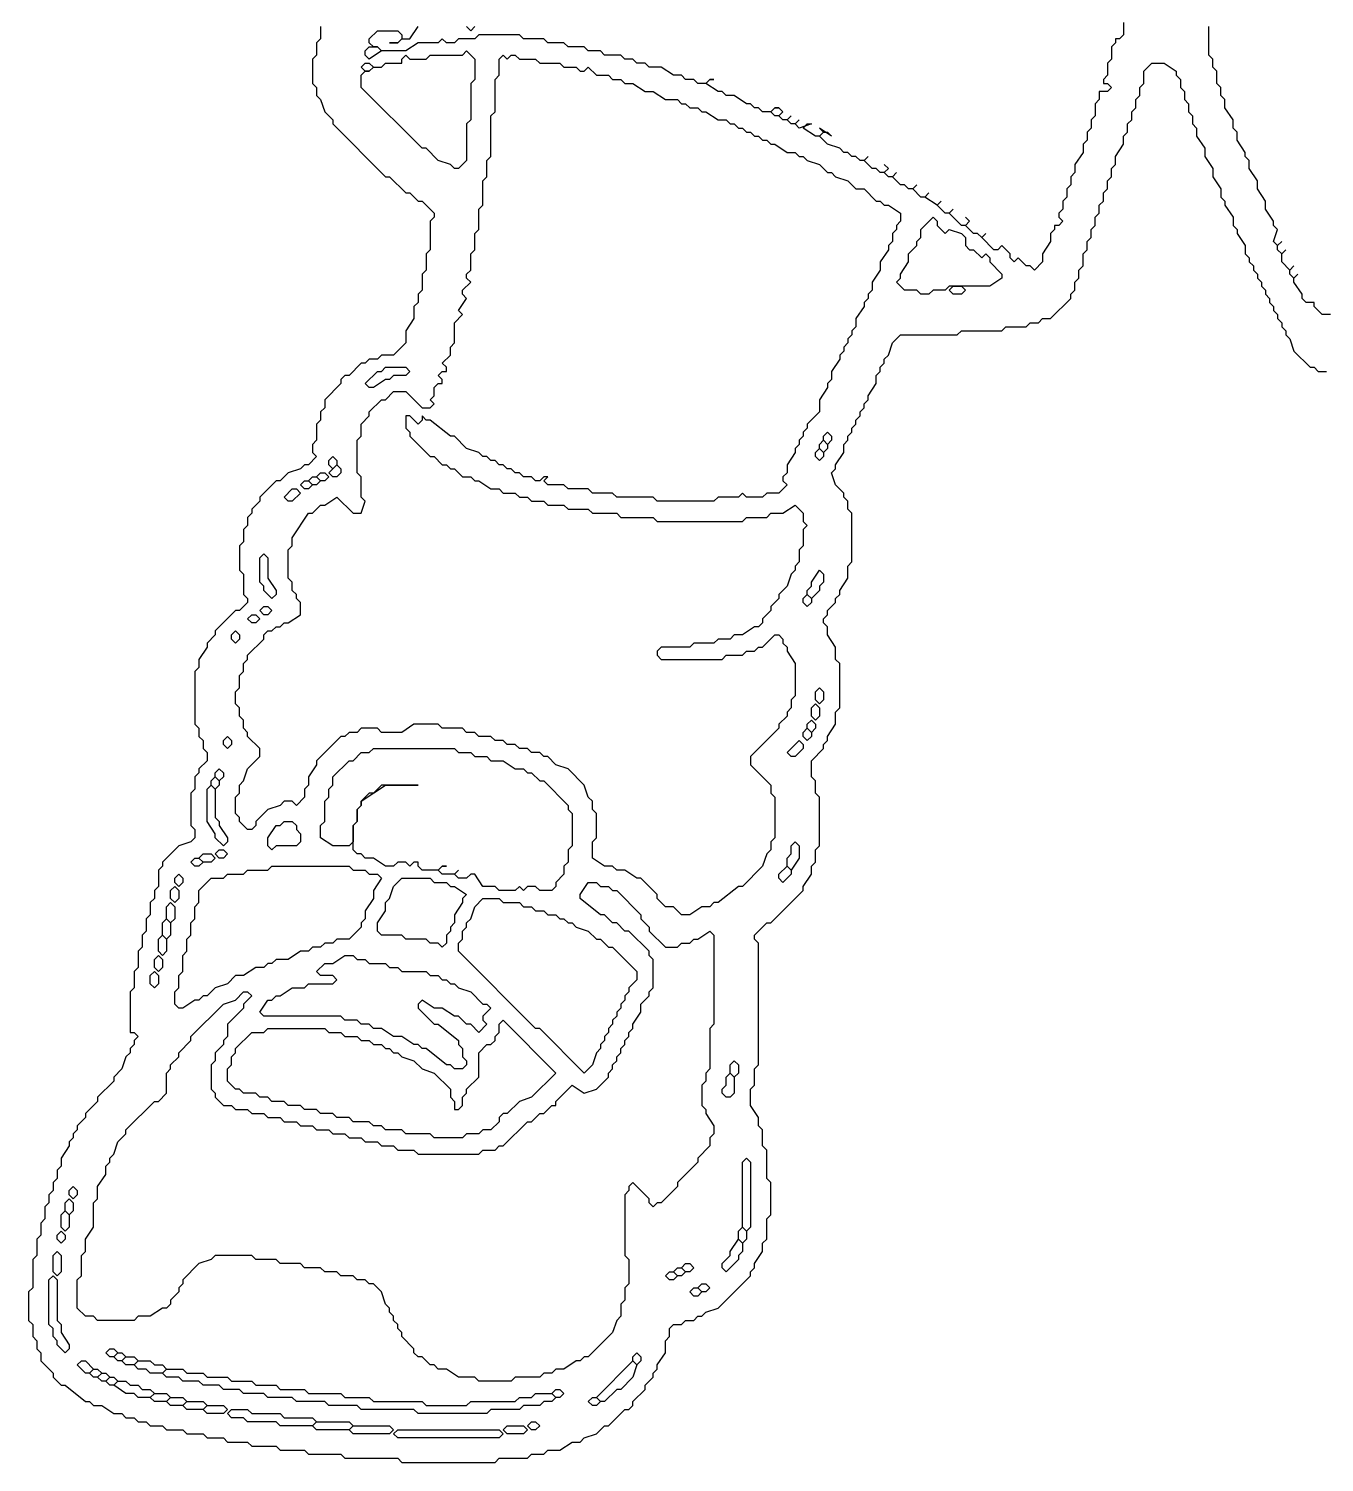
# Model space of a CAD drawing. Header units: millimetres. Extents: x 2 to 58.7, y 4.2 to 84.
# Drawn here: x 2 to 21.36, y 4.42 to 25.85 of the extents above; entities that cross this region are included whole.
import ezdxf

# ---------------------------------------------------------------- set-up
doc = ezdxf.new("R2010")
doc.units = ezdxf.units.MM
doc.layers.add('RAISED_METAL', color=7, linetype='Continuous')

msp = doc.modelspace()

# ---------------------------------------------------------------- linework, layer by layer
at = {"layer": 'RAISED_METAL'}
for points in [[(18.362, 25.939), (18.362, 25.758), (18.301, 25.697), (18.24, 25.697), (18.24, 25.636), (18.18, 25.576), (18.18, 25.394), (18.119, 25.333), (18.119, 25.152), (18.059, 25.091), (18.059, 25.03), (18.119, 25.03), (18.18, 24.97), (18.119, 24.909), (17.998, 24.909), (17.998, 24.788), (17.937, 24.727), (17.937, 24.545), (17.877, 24.485), (17.877, 24.364), (17.816, 24.303), (17.816, 24.182), (17.756, 24.121), (17.756, 24), (17.634, 23.818), (17.634, 23.697), (17.574, 23.636), (17.574, 23.515), (17.513, 23.455), (17.513, 23.333), (17.453, 23.273), (17.453, 23.152), (17.392, 23.091), (17.392, 23.03), (17.453, 22.97), (17.392, 22.909), (17.331, 22.909), (17.331, 22.848), (17.271, 22.788), (17.271, 22.667), (17.15, 22.485), (17.15, 22.364), (17.029, 22.242), (16.968, 22.303), (16.907, 22.303), (16.786, 22.424), (16.726, 22.364), (16.665, 22.424), (16.665, 22.485), (16.544, 22.606), (16.483, 22.545), (16.423, 22.545), (16.241, 22.727), (16.301, 22.788), (16.241, 22.727), (16.18, 22.788), (16.12, 22.788), (15.998, 22.909), (16.059, 22.97), (15.998, 23.03), (16.059, 22.97), (15.998, 22.909), (15.938, 22.909), (15.756, 23.091), (15.817, 23.152), (15.756, 23.091), (15.695, 23.091), (15.574, 23.212), (15.635, 23.273), (15.574, 23.212), (15.392, 23.333), (15.453, 23.394), (15.392, 23.333), (15.332, 23.333), (15.211, 23.455), (15.271, 23.515), (15.211, 23.455), (15.15, 23.455), (15.089, 23.515), (15.029, 23.515), (14.908, 23.636), (14.968, 23.697), (14.908, 23.636), (14.847, 23.636), (14.786, 23.697), (14.847, 23.758), (14.786, 23.818), (14.847, 23.758), (14.786, 23.697), (14.726, 23.697), (14.665, 23.758), (14.605, 23.758), (14.483, 23.879), (14.544, 23.939), (14.483, 23.879), (14.423, 23.879), (14.362, 23.939), (14.302, 23.939), (14.241, 24), (14.18, 24), (14.12, 24.061), (13.938, 24.121), (13.817, 24.242), (13.877, 24.303), (13.938, 24.303), (13.999, 24.242), (13.817, 24.364), (13.877, 24.303), (13.817, 24.242), (13.756, 24.242), (13.574, 24.364), (13.635, 24.424), (13.696, 24.424), (13.514, 24.364), (13.453, 24.424), (13.514, 24.485), (13.453, 24.424), (13.393, 24.424), (13.332, 24.485), (13.393, 24.545), (13.332, 24.485), (13.271, 24.485), (13.211, 24.545), (13.271, 24.606), (13.211, 24.667), (13.15, 24.667), (13.09, 24.606), (12.968, 24.606), (12.908, 24.667), (12.847, 24.667), (12.787, 24.727), (12.726, 24.727), (12.544, 24.848), (12.423, 24.848), (12.362, 24.909), (12.302, 24.909), (12.12, 25.03), (12.181, 25.091), (12.241, 25.091), (12.181, 25.091), (12.12, 25.03), (11.999, 25.03), (11.938, 25.091), (11.817, 25.091), (11.756, 25.152), (11.635, 25.152), (11.453, 25.273), (11.272, 25.273), (11.211, 25.333), (11.09, 25.333), (11.029, 25.394), (10.908, 25.394), (10.847, 25.455), (10.605, 25.455), (10.544, 25.515), (10.363, 25.515), (10.302, 25.576), (10.06, 25.576), (9.999, 25.636), (9.757, 25.636), (9.696, 25.697), (9.393, 25.697), (9.333, 25.758), (8.727, 25.758), (8.666, 25.697), (8.424, 25.697), (8.363, 25.636), (8.242, 25.636), (8.181, 25.697), (8.121, 25.636), (7.818, 25.636), (7.636, 25.515), (7.272, 25.515), (7.212, 25.576), (7.151, 25.576), (7.09, 25.636), (7.09, 25.697), (7.212, 25.818), (7.515, 25.818), (7.575, 25.758), (7.575, 25.697), (7.515, 25.636), (7.393, 25.636), (7.515, 25.636), (7.575, 25.697), (7.696, 25.697), (7.818, 25.879)], [(6.363, 25.879), (6.363, 25.697), (6.303, 25.636), (6.303, 25.455), (6.242, 25.394), (6.242, 25.03), (6.303, 24.97), (6.303, 24.848), (6.363, 24.788), (6.424, 24.606), (6.545, 24.485), (6.545, 24.424), (7.333, 23.636), (7.393, 23.636), (7.636, 23.394), (7.696, 23.394), (7.818, 23.273), (7.878, 23.273), (8.06, 23.091), (8.06, 23.03), (7.999, 22.97), (7.999, 22.545), (7.939, 22.485), (7.939, 22.242), (7.878, 22.182), (7.878, 21.939), (7.818, 21.879), (7.818, 21.758), (7.757, 21.697), (7.757, 21.515), (7.636, 21.333), (7.636, 21.152), (7.454, 20.97), (7.272, 20.97), (7.212, 20.909), (7.09, 20.909), (7.03, 20.848), (6.969, 20.848), (6.787, 20.667), (6.727, 20.667), (6.666, 20.606), (6.666, 20.545), (6.424, 20.303), (6.424, 20.182), (6.363, 20.121), (6.363, 20), (6.303, 19.939), (6.303, 19.697), (6.242, 19.636), (6.242, 19.515), (6.303, 19.455), (6.181, 19.333), (6.121, 19.333), (6.06, 19.273), (5.878, 19.212), (5.757, 19.091), (5.697, 19.091), (5.454, 18.848), (5.454, 18.788), (5.333, 18.667), (5.333, 18.606), (5.272, 18.545), (5.272, 18.424), (5.212, 18.364), (5.212, 18.182), (5.151, 18.121), (5.151, 17.758), (5.212, 17.697), (5.212, 17.394), (5.272, 17.333), (5.272, 17.273), (5.151, 17.152), (5.091, 17.152), (4.788, 16.848), (4.788, 16.788), (4.666, 16.667), (4.666, 16.606), (4.545, 16.424), (4.545, 16.303), (4.485, 16.242), (4.485, 15.455), (4.545, 15.394), (4.545, 15.273), (4.606, 15.212), (4.606, 15.091), (4.666, 15.03), (4.666, 14.909), (4.545, 14.788), (4.545, 14.727), (4.485, 14.667), (4.485, 14.485), (4.424, 14.424), (4.424, 13.939), (4.485, 13.879), (4.485, 13.758), (4.424, 13.697), (4.242, 13.636), (4, 13.394), (4, 13.333), (3.939, 13.273), (3.939, 13.03), (3.879, 12.97), (3.879, 12.848), (3.818, 12.788), (3.818, 12.606), (3.757, 12.545), (3.757, 12.364), (3.697, 12.303), (3.697, 12.121), (3.636, 12.061), (3.636, 11.818), (3.576, 11.758), (3.576, 11.515), (3.515, 11.455), (3.515, 10.848), (3.576, 10.848), (3.636, 10.788), (3.576, 10.727), (3.576, 10.667), (3.515, 10.606), (3.515, 10.545), (3.454, 10.485), (3.394, 10.303), (3.273, 10.182), (3.273, 10.121), (3.03, 9.879), (3.03, 9.818), (2.849, 9.636), (2.849, 9.576), (2.727, 9.455), (2.727, 9.394), (2.667, 9.333), (2.667, 9.273), (2.606, 9.212), (2.606, 9.152), (2.485, 8.97), (2.485, 8.848), (2.424, 8.788), (2.424, 8.667), (2.364, 8.606), (2.364, 8.485), (2.303, 8.424), (2.303, 8.303), (2.243, 8.242), (2.243, 8.061), (2.182, 8), (2.182, 7.818), (2.121, 7.758), (2.121, 7.515), (2.061, 7.455), (2.061, 7.03), (2, 6.97), (2, 6.545), (2.061, 6.485), (2.061, 6.303), (2.121, 6.242), (2.121, 6.121), (2.182, 6.061), (2.182, 5.939), (2.364, 5.758), (2.364, 5.697), (2.485, 5.576), (2.546, 5.576), (2.849, 5.333), (2.909, 5.333), (2.97, 5.273), (3.091, 5.273), (3.273, 5.152), (3.394, 5.152), (3.454, 5.091), (3.576, 5.091), (3.636, 5.03), (3.757, 5.03), (3.818, 4.97), (4, 4.97), (4.06, 4.909), (4.303, 4.909), (4.363, 4.848), (4.606, 4.848), (4.666, 4.788), (4.909, 4.788), (4.969, 4.727), (5.272, 4.727), (5.333, 4.667), (5.697, 4.667), (5.757, 4.606), (6.121, 4.606), (6.181, 4.545), (6.666, 4.545), (6.727, 4.485), (7.515, 4.485), (7.575, 4.424), (8.969, 4.424), (9.03, 4.485), (9.454, 4.485), (9.514, 4.545), (9.696, 4.545), (9.757, 4.606), (9.939, 4.606), (10.12, 4.727), (10.241, 4.727), (10.302, 4.788), (10.484, 4.848), (10.605, 4.97), (10.666, 4.97), (10.908, 5.212), (10.969, 5.212), (11.029, 5.273), (11.029, 5.333), (11.211, 5.515), (11.211, 5.576), (11.332, 5.697), (11.332, 5.758), (11.393, 5.818), (11.393, 5.879), (11.514, 6.061), (11.514, 6.242), (11.575, 6.303), (11.575, 6.424), (11.635, 6.485), (11.756, 6.485), (11.817, 6.545), (11.938, 6.545), (11.999, 6.606), (12.059, 6.606), (12.12, 6.667), (12.302, 6.727), (12.787, 7.212), (12.787, 7.273), (12.847, 7.333), (12.847, 7.394), (12.968, 7.576), (12.968, 7.697), (13.029, 7.758), (13.029, 8.061), (13.09, 8.121), (13.09, 8.606), (13.029, 8.667), (13.029, 9.091), (12.968, 9.152), (12.968, 9.394), (12.908, 9.455), (12.908, 9.576), (12.787, 9.758), (12.787, 10), (12.847, 10.061), (12.847, 10.303), (12.908, 10.364), (12.908, 12.182), (12.847, 12.242), (12.847, 12.303), (13.029, 12.485), (13.09, 12.485), (13.574, 12.97), (13.574, 13.03), (13.696, 13.212), (13.696, 13.333), (13.756, 13.394), (13.756, 13.576), (13.817, 13.636), (13.817, 14.364), (13.756, 14.424), (13.756, 14.606), (13.696, 14.667), (13.696, 14.909), (13.877, 15.091), (13.877, 15.152), (13.938, 15.212), (13.938, 15.273), (14.059, 15.455), (14.059, 15.636), (14.12, 15.697), (14.12, 16.364), (14.059, 16.424), (14.059, 16.606), (13.938, 16.788), (13.938, 16.909), (13.877, 16.97), (13.877, 17.03), (13.938, 17.091), (13.938, 17.152), (14.059, 17.273), (14.059, 17.333), (14.12, 17.394), (14.12, 17.455), (14.241, 17.636), (14.241, 17.818), (14.302, 17.879), (14.302, 18.606), (14.241, 18.667), (14.241, 18.788), (14.18, 18.848), (14.18, 18.909), (14.059, 19.03), (13.999, 19.212), (14.059, 19.273), (14.059, 19.333), (14.18, 19.515), (14.18, 19.636), (14.241, 19.697), (14.241, 19.758), (14.302, 19.818), (14.302, 19.879), (14.362, 19.939), (14.362, 20), (14.423, 20.061), (14.423, 20.121), (14.483, 20.182), (14.483, 20.242), (14.544, 20.303), (14.544, 20.364), (14.665, 20.545), (14.665, 20.667), (14.726, 20.727), (14.726, 20.788), (14.786, 20.848), (14.786, 20.909), (14.847, 20.97), (14.908, 21.152), (15.029, 21.273), (15.877, 21.273), (15.938, 21.333), (16.544, 21.333), (16.604, 21.394), (16.907, 21.394), (16.968, 21.455), (17.089, 21.455), (17.15, 21.515), (17.271, 21.515), (17.574, 21.818), (17.574, 21.879), (17.634, 21.939), (17.634, 22.061), (17.695, 22.121), (17.695, 22.242), (17.756, 22.303), (17.756, 22.485), (17.816, 22.545), (17.816, 22.667), (17.877, 22.727), (17.877, 22.848), (17.937, 22.909), (17.937, 23.03), (17.998, 23.091), (17.998, 23.212), (18.059, 23.273), (18.059, 23.394), (18.119, 23.455), (18.119, 23.576), (18.18, 23.636), (18.18, 23.758), (18.24, 23.818), (18.24, 23.939), (18.362, 24.121), (18.362, 24.242), (18.422, 24.303), (18.422, 24.424), (18.483, 24.485), (18.483, 24.606), (18.543, 24.667), (18.543, 24.788), (18.604, 24.848), (18.604, 24.97), (18.665, 25.03), (18.665, 25.212), (18.786, 25.333), (18.968, 25.333), (19.149, 25.212), (19.149, 25.152), (19.21, 25.091), (19.21, 24.97), (19.271, 24.909), (19.271, 24.788), (19.331, 24.727), (19.331, 24.606), (19.392, 24.545), (19.392, 24.424), (19.452, 24.364), (19.452, 24.242), (19.574, 24.061), (19.574, 23.939), (19.695, 23.758), (19.695, 23.636), (19.816, 23.455), (19.816, 23.333), (19.877, 23.273), (19.877, 23.212), (19.998, 23.03), (19.998, 22.909), (20.058, 22.848), (20.058, 22.788), (20.18, 22.606), (20.18, 22.485), (20.24, 22.424), (20.24, 22.364), (20.301, 22.303), (20.301, 22.242), (20.361, 22.182), (20.361, 22.121), (20.422, 22.061), (20.422, 22), (20.483, 21.939), (20.483, 21.879), (20.543, 21.818), (20.543, 21.758), (20.604, 21.697), (20.604, 21.636), (20.664, 21.576), (20.664, 21.515), (20.725, 21.455), (20.725, 21.394), (20.786, 21.333), (20.786, 21.273), (20.846, 21.212), (20.907, 21.03), (21.149, 20.788), (21.21, 20.788), (21.27, 20.727), (21.392, 20.727)], [(8.545, 25.879), (8.605, 25.818), (8.666, 25.879)], [(21.452, 21.576), (21.331, 21.576), (21.21, 21.697), (21.21, 21.758), (21.089, 21.758), (21.028, 21.818), (21.028, 21.879), (20.907, 22.061), (20.907, 22.121), (20.967, 22.182), (20.907, 22.121), (20.846, 22.182), (20.846, 22.242), (20.907, 22.303), (20.846, 22.242), (20.725, 22.364), (20.725, 22.485), (20.786, 22.545), (20.725, 22.485), (20.664, 22.545), (20.664, 22.606), (20.725, 22.667), (20.664, 22.606), (20.604, 22.667), (20.664, 22.848), (20.604, 22.909), (20.604, 22.97), (20.483, 23.152), (20.483, 23.273), (20.361, 23.455), (20.361, 23.576), (20.24, 23.758), (20.24, 23.879), (20.18, 23.939), (20.18, 24), (20.058, 24.182), (20.058, 24.303), (19.998, 24.364), (19.998, 24.485), (19.877, 24.667), (19.877, 24.788), (19.816, 24.848), (19.816, 24.97), (19.755, 25.03), (19.755, 25.212), (19.695, 25.273), (19.695, 25.394), (19.634, 25.455), (19.634, 25.879)]]:
    msp.add_lwpolyline(points, dxfattribs=at)
for points in [[(7.03, 25.212), (7.09, 25.212), (7.151, 25.273), (7.272, 25.273), (7.333, 25.333), (7.575, 25.333), (7.575, 25.394), (7.636, 25.455), (7.696, 25.394), (7.939, 25.394), (7.999, 25.455), (8.484, 25.455), (8.545, 25.515), (8.666, 25.394), (8.666, 25.091), (8.605, 25.03), (8.605, 24.485), (8.545, 24.424), (8.545, 23.879), (8.424, 23.758), (8.363, 23.758), (8.302, 23.818), (8.121, 23.879), (7.939, 24.061), (7.878, 24.061), (6.969, 24.97), (6.969, 25.152)], [(7.03, 25.455), (7.03, 25.515), (7.09, 25.576), (7.212, 25.576), (7.272, 25.515), (7.09, 25.394)], [(9.09, 25.455), (9.151, 25.394), (9.211, 25.455), (9.272, 25.455), (9.333, 25.394), (9.575, 25.394), (9.636, 25.333), (9.939, 25.333), (9.999, 25.273), (10.181, 25.273), (10.241, 25.212), (10.302, 25.212), (10.363, 25.273), (10.484, 25.152), (10.666, 25.152), (10.726, 25.091), (10.847, 25.091), (10.908, 25.03), (11.029, 25.03), (11.211, 24.909), (11.332, 24.909), (11.514, 24.788), (11.696, 24.788), (11.756, 24.727), (11.817, 24.727), (11.878, 24.667), (11.999, 24.667), (12.059, 24.606), (12.12, 24.606), (12.302, 24.485), (12.423, 24.485), (12.484, 24.424), (12.544, 24.424), (12.605, 24.364), (12.665, 24.364), (12.726, 24.303), (12.787, 24.303), (12.847, 24.242), (12.908, 24.242), (12.968, 24.182), (13.029, 24.182), (13.09, 24.121), (13.15, 24.121), (13.332, 24), (13.453, 24), (13.514, 23.939), (13.574, 23.939), (13.635, 23.879), (13.817, 23.818), (13.938, 23.697), (13.999, 23.697), (14.059, 23.636), (14.241, 23.576), (14.362, 23.455), (14.483, 23.455), (14.665, 23.273), (14.726, 23.273), (14.786, 23.212), (14.847, 23.212), (15.029, 23.091), (15.029, 22.97), (14.968, 22.909), (14.968, 22.848), (14.908, 22.788), (14.908, 22.667), (14.847, 22.606), (14.847, 22.545), (14.726, 22.364), (14.726, 22.242), (14.605, 22.061), (14.605, 21.939), (14.544, 21.879), (14.544, 21.818), (14.483, 21.758), (14.483, 21.697), (14.362, 21.515), (14.362, 21.394), (14.302, 21.333), (14.302, 21.273), (14.241, 21.212), (14.241, 21.152), (14.18, 21.091), (14.18, 21.03), (14.12, 20.97), (14.12, 20.909), (13.999, 20.727), (13.999, 20.606), (13.938, 20.545), (13.938, 20.485), (13.817, 20.303), (13.817, 20.121), (13.635, 19.939), (13.635, 19.879), (13.574, 19.818), (13.574, 19.758), (13.514, 19.697), (13.514, 19.636), (13.453, 19.576), (13.453, 19.515), (13.332, 19.333), (13.332, 19.212), (13.271, 19.152), (13.271, 19.091), (13.332, 19.03), (13.211, 18.909), (13.029, 18.909), (12.968, 18.848), (12.726, 18.848), (12.665, 18.909), (12.605, 18.848), (12.302, 18.848), (12.241, 18.788), (11.393, 18.788), (11.332, 18.848), (10.787, 18.848), (10.726, 18.909), (10.423, 18.909), (10.363, 18.97), (10.06, 18.97), (9.999, 19.03), (9.757, 19.03), (9.696, 19.091), (9.757, 19.152), (9.696, 19.152), (9.636, 19.091), (9.575, 19.091), (9.514, 19.152), (9.393, 19.152), (9.333, 19.212), (9.272, 19.212), (9.211, 19.273), (9.151, 19.273), (9.09, 19.333), (9.03, 19.333), (8.969, 19.394), (8.908, 19.394), (8.848, 19.455), (8.787, 19.455), (8.727, 19.515), (8.545, 19.576), (8.363, 19.758), (8.302, 19.758), (7.999, 20), (7.939, 20), (7.878, 20.061), (7.878, 20), (7.818, 19.939), (7.696, 20.061), (7.636, 20.061), (7.636, 19.879), (7.696, 19.818), (7.696, 19.758), (7.999, 19.455), (8.06, 19.455), (8.181, 19.333), (8.242, 19.333), (8.302, 19.273), (8.363, 19.273), (8.484, 19.152), (8.605, 19.152), (8.666, 19.091), (8.727, 19.091), (8.908, 18.97), (9.03, 18.97), (9.09, 18.909), (9.272, 18.909), (9.333, 18.848), (9.454, 18.848), (9.514, 18.788), (9.696, 18.788), (9.757, 18.727), (9.999, 18.727), (10.06, 18.667), (10.363, 18.667), (10.423, 18.606), (10.787, 18.606), (10.847, 18.545), (11.332, 18.545), (11.393, 18.485), (12.665, 18.485), (12.726, 18.545), (13.029, 18.545), (13.09, 18.606), (13.271, 18.606), (13.453, 18.727), (13.574, 18.606), (13.574, 18.485), (13.635, 18.424), (13.574, 18.364), (13.574, 18.121), (13.514, 18.061), (13.514, 17.879), (13.453, 17.818), (13.453, 17.758), (13.393, 17.697), (13.332, 17.515), (13.211, 17.394), (13.211, 17.333), (13.09, 17.212), (13.09, 17.152), (12.968, 17.03), (12.968, 16.97), (12.908, 16.909), (12.847, 16.909), (12.665, 16.788), (12.544, 16.788), (12.484, 16.727), (12.302, 16.727), (12.241, 16.667), (11.938, 16.667), (11.878, 16.606), (11.453, 16.606), (11.393, 16.545), (11.393, 16.485), (11.453, 16.424), (12.362, 16.424), (12.423, 16.485), (12.665, 16.485), (12.726, 16.545), (12.847, 16.545), (12.908, 16.606), (12.968, 16.606), (13.15, 16.788), (13.211, 16.788), (13.271, 16.727), (13.271, 16.667), (13.332, 16.606), (13.332, 16.545), (13.453, 16.364), (13.453, 15.879), (13.393, 15.818), (13.393, 15.697), (13.332, 15.636), (13.332, 15.576), (13.211, 15.455), (13.211, 15.394), (12.787, 14.97), (12.787, 14.848), (13.09, 14.545), (13.09, 14.424), (13.15, 14.364), (13.15, 13.758), (13.09, 13.697), (13.09, 13.576), (13.029, 13.515), (12.968, 13.333), (12.665, 13.03), (12.605, 13.03), (12.302, 12.788), (12.241, 12.788), (12.181, 12.727), (12.059, 12.727), (11.878, 12.606), (11.756, 12.606), (11.635, 12.727), (11.514, 12.727), (11.393, 12.848), (11.393, 12.909), (11.15, 13.152), (11.09, 13.152), (10.908, 13.273), (10.787, 13.273), (10.726, 13.333), (10.605, 13.333), (10.423, 13.455), (10.423, 13.697), (10.484, 13.758), (10.484, 14.121), (10.423, 14.182), (10.423, 14.303), (10.363, 14.364), (10.302, 14.545), (10.06, 14.788), (9.878, 14.848), (9.757, 14.97), (9.696, 14.97), (9.636, 15.03), (9.514, 15.03), (9.454, 15.091), (9.333, 15.091), (9.272, 15.152), (9.151, 15.152), (9.09, 15.212), (8.969, 15.212), (8.908, 15.273), (8.727, 15.273), (8.666, 15.333), (8.545, 15.333), (8.484, 15.394), (8.181, 15.394), (8.121, 15.455), (7.757, 15.455), (7.575, 15.333), (7.272, 15.333), (7.212, 15.394), (6.969, 15.394), (6.909, 15.333), (6.787, 15.333), (6.727, 15.273), (6.666, 15.273), (6.303, 14.909), (6.303, 14.848), (6.181, 14.667), (6.181, 14.545), (6.121, 14.485), (6.121, 14.364), (6, 14.242), (5.939, 14.303), (5.818, 14.303), (5.757, 14.242), (5.575, 14.182), (5.394, 14), (5.394, 13.939), (5.333, 13.879), (5.272, 13.879), (5.151, 14), (5.151, 14.061), (5.091, 14.121), (5.091, 14.364), (5.151, 14.424), (5.151, 14.545), (5.212, 14.606), (5.272, 14.788), (5.454, 14.97), (5.454, 15.091), (5.272, 15.273), (5.272, 15.333), (5.212, 15.394), (5.212, 15.515), (5.151, 15.576), (5.151, 15.697), (5.091, 15.758), (5.091, 15.939), (5.151, 16), (5.151, 16.182), (5.212, 16.242), (5.212, 16.364), (5.272, 16.424), (5.272, 16.485), (5.515, 16.727), (5.515, 16.788), (5.575, 16.848), (5.636, 16.848), (5.697, 16.909), (5.757, 16.909), (5.818, 16.97), (5.878, 16.97), (6.06, 17.091), (6.06, 17.273), (6, 17.333), (6, 17.394), (5.939, 17.455), (5.939, 17.576), (5.878, 17.636), (5.878, 18.061), (5.939, 18.121), (5.939, 18.242), (6.181, 18.606), (6.242, 18.606), (6.363, 18.727), (6.424, 18.727), (6.606, 18.848), (6.848, 18.606), (6.969, 18.606), (7.03, 18.788), (6.969, 18.848), (6.969, 19.152), (6.909, 19.212), (6.909, 19.697), (6.969, 19.758), (6.969, 19.939), (7.09, 20.061), (7.09, 20.121), (7.272, 20.303), (7.333, 20.303), (7.454, 20.424), (7.636, 20.424), (7.878, 20.182), (7.999, 20.182), (8.06, 20.242), (7.999, 20.303), (8.06, 20.364), (8.06, 20.485), (8.121, 20.545), (8.181, 20.545), (8.181, 20.606), (8.121, 20.667), (8.181, 20.727), (8.242, 20.727), (8.242, 20.788), (8.181, 20.848), (8.302, 20.97), (8.302, 21.091), (8.363, 21.152), (8.363, 21.455), (8.484, 21.576), (8.424, 21.636), (8.545, 21.818), (8.484, 21.879), (8.484, 21.939), (8.605, 22.061), (8.545, 22.121), (8.545, 22.182), (8.605, 22.242), (8.605, 22.485), (8.666, 22.545), (8.666, 22.788), (8.727, 22.848), (8.727, 23.152), (8.787, 23.212), (8.787, 23.576), (8.848, 23.636), (8.848, 23.879), (8.908, 23.939), (8.908, 24.545), (8.969, 24.606), (8.969, 25.091), (9.03, 25.152), (9.03, 25.394)], [(6.969, 25.273), (7.03, 25.333), (7.09, 25.333), (7.151, 25.273), (7.09, 25.212), (7.03, 25.212)], [(13.09, 24.606), (13.15, 24.667), (13.211, 24.667), (13.271, 24.606), (13.211, 24.545), (13.15, 24.545)], [(14.968, 22.061), (15.029, 22.121), (15.029, 22.182), (15.15, 22.364), (15.15, 22.485), (15.271, 22.606), (15.271, 22.667), (15.332, 22.727), (15.332, 22.848), (15.514, 23.03), (15.574, 22.97), (15.574, 22.909), (15.695, 22.788), (15.756, 22.848), (15.938, 22.788), (15.998, 22.727), (15.998, 22.606), (16.059, 22.545), (16.12, 22.545), (16.241, 22.424), (16.301, 22.485), (16.362, 22.424), (16.362, 22.364), (16.544, 22.182), (16.544, 22.121), (16.362, 22), (15.756, 22), (15.695, 21.939), (15.514, 21.939), (15.453, 21.879), (15.332, 21.879), (15.271, 21.939), (15.089, 21.939)], [(15.756, 21.939), (15.817, 22), (15.938, 22), (15.998, 21.939), (15.938, 21.879), (15.817, 21.879)], [(7.03, 20.545), (7.212, 20.727), (7.272, 20.727), (7.333, 20.788), (7.636, 20.788), (7.696, 20.727), (7.636, 20.667), (7.454, 20.667), (7.393, 20.606), (7.333, 20.606), (7.151, 20.485), (7.09, 20.485)], [(13.877, 19.758), (13.938, 19.818), (13.999, 19.758), (13.999, 19.697), (13.938, 19.636), (13.877, 19.697)], [(13.756, 19.515), (13.817, 19.576), (13.877, 19.515), (13.877, 19.455), (13.817, 19.394), (13.756, 19.455)], [(13.817, 19.636), (13.877, 19.697), (13.938, 19.636), (13.938, 19.576), (13.877, 19.515), (13.817, 19.576)], [(6.484, 19.394), (6.545, 19.455), (6.606, 19.394), (6.606, 19.333), (6.545, 19.273), (6.484, 19.333)], [(6.484, 19.212), (6.606, 19.333), (6.666, 19.273), (6.666, 19.212), (6.606, 19.152), (6.545, 19.152)], [(6.06, 19.03), (6.121, 19.091), (6.181, 19.091), (6.242, 19.03), (6.181, 18.97), (6.121, 18.97)], [(6.181, 19.091), (6.242, 19.152), (6.303, 19.152), (6.363, 19.091), (6.303, 19.03), (6.242, 19.03)], [(6.303, 19.152), (6.363, 19.212), (6.424, 19.212), (6.484, 19.152), (6.424, 19.091), (6.363, 19.091)], [(5.818, 18.848), (5.939, 18.97), (6, 18.97), (6.06, 18.909), (5.939, 18.788), (5.878, 18.788)], [(5.515, 18), (5.575, 17.939), (5.575, 17.636), (5.697, 17.455), (5.697, 17.394), (5.636, 17.333), (5.515, 17.455), (5.515, 17.515), (5.454, 17.576), (5.454, 17.939)], [(13.817, 17.758), (13.877, 17.697), (13.877, 17.576), (13.817, 17.515), (13.817, 17.455), (13.696, 17.333), (13.635, 17.394), (13.635, 17.455), (13.696, 17.515), (13.696, 17.576)], [(13.574, 17.333), (13.635, 17.394), (13.696, 17.333), (13.696, 17.273), (13.635, 17.212), (13.574, 17.273)], [(5.454, 17.152), (5.515, 17.212), (5.575, 17.212), (5.636, 17.152), (5.575, 17.091), (5.515, 17.091)], [(5.272, 17.03), (5.333, 17.091), (5.394, 17.091), (5.454, 17.03), (5.394, 16.97), (5.333, 16.97)], [(5.03, 16.788), (5.091, 16.848), (5.151, 16.788), (5.151, 16.727), (5.091, 16.667), (5.03, 16.727)], [(13.817, 16), (13.877, 15.939), (13.877, 15.818), (13.817, 15.758), (13.756, 15.818), (13.756, 15.939)], [(13.756, 15.758), (13.817, 15.697), (13.817, 15.576), (13.756, 15.515), (13.696, 15.576), (13.696, 15.697)], [(13.635, 15.455), (13.696, 15.515), (13.756, 15.455), (13.756, 15.394), (13.696, 15.333), (13.635, 15.394)], [(4.909, 15.212), (4.969, 15.273), (5.03, 15.212), (5.03, 15.152), (4.969, 15.091), (4.909, 15.152)], [(13.514, 15.212), (13.574, 15.152), (13.574, 15.091), (13.453, 14.97), (13.393, 14.97), (13.332, 15.03)], [(13.574, 15.333), (13.635, 15.394), (13.696, 15.333), (13.696, 15.273), (13.635, 15.212), (13.574, 15.273)], [(6.545, 14.667), (6.787, 14.909), (6.848, 14.909), (6.969, 15.03), (7.09, 15.03), (7.151, 15.091), (8.363, 15.091), (8.424, 15.03), (8.605, 15.03), (8.666, 14.97), (8.848, 14.97), (8.908, 14.909), (9.09, 14.909), (9.272, 14.788), (9.393, 14.788), (9.454, 14.727), (9.514, 14.727), (9.636, 14.606), (9.696, 14.606), (10.06, 14.242), (10.06, 14.182), (10.12, 14.121), (10.12, 13.636), (10.06, 13.576), (10.06, 13.394), (9.999, 13.333), (9.999, 13.212), (9.878, 13.091), (9.878, 13.03), (9.817, 12.97), (9.636, 12.97), (9.575, 13.03), (9.454, 13.03), (9.393, 12.97), (9.333, 13.03), (9.272, 12.97), (9.03, 12.97), (8.969, 13.03), (8.787, 13.03), (8.666, 13.212), (8.605, 13.212), (8.545, 13.152), (8.424, 13.152), (8.363, 13.212), (8.424, 13.273), (8.363, 13.212), (8.181, 13.212), (8.121, 13.273), (8.181, 13.333), (8.242, 13.333), (8.181, 13.333), (8.121, 13.273), (7.878, 13.273), (7.818, 13.333), (7.818, 13.394), (7.757, 13.394), (7.696, 13.333), (7.636, 13.394), (7.515, 13.394), (7.454, 13.333), (7.333, 13.333), (7.151, 13.455), (7.03, 13.455), (6.969, 13.515), (6.909, 13.515), (6.848, 13.576), (6.848, 13.939), (6.909, 14), (6.909, 14.182), (6.969, 14.242), (6.969, 14.303), (7.333, 14.545), (7.818, 14.545), (7.272, 14.545), (7.151, 14.424), (7.09, 14.424), (6.969, 14.303), (6.969, 14.242), (6.909, 14.182), (6.909, 14), (6.848, 13.939), (6.848, 13.697), (6.787, 13.636), (6.545, 13.636), (6.363, 13.758), (6.363, 13.939), (6.424, 14), (6.424, 14.303), (6.484, 14.364), (6.484, 14.485), (6.545, 14.545)], [(4.788, 14.727), (4.848, 14.788), (4.909, 14.727), (4.909, 14.667), (4.848, 14.606), (4.788, 14.667)], [(4.727, 14.606), (4.788, 14.667), (4.848, 14.606), (4.848, 14.545), (4.788, 14.485), (4.727, 14.545)], [(4.727, 14.545), (4.788, 14.485), (4.788, 14.061), (4.848, 14), (4.848, 13.939), (4.969, 13.758), (4.969, 13.697), (4.909, 13.636), (4.788, 13.758), (4.788, 13.818), (4.666, 14), (4.666, 14.485)], [(5.575, 13.636), (5.575, 13.758), (5.697, 13.939), (5.757, 13.939), (5.818, 14), (5.939, 14), (6, 13.939), (6, 13.879), (6.06, 13.818), (6.06, 13.697), (6, 13.636), (5.697, 13.636), (5.636, 13.576)], [(4.545, 13.455), (4.606, 13.515), (4.727, 13.515), (4.788, 13.455), (4.727, 13.394), (4.606, 13.394)], [(4.788, 13.515), (4.848, 13.576), (4.909, 13.576), (4.969, 13.515), (4.909, 13.455), (4.848, 13.455)], [(13.453, 13.697), (13.514, 13.636), (13.514, 13.455), (13.393, 13.273), (13.332, 13.333), (13.332, 13.455), (13.393, 13.515), (13.393, 13.636)], [(7.272, 13.152), (7.151, 12.97), (7.151, 12.848), (7.03, 12.667), (7.03, 12.545), (6.969, 12.485), (6.969, 12.424), (6.787, 12.242), (6.606, 12.242), (6.545, 12.182), (6.424, 12.182), (6.363, 12.121), (6.242, 12.121), (6.181, 12.061), (6.06, 12.061), (5.878, 11.939), (5.697, 11.939), (5.636, 11.879), (5.575, 11.879), (5.515, 11.818), (5.394, 11.818), (5.212, 11.697), (5.091, 11.697), (4.969, 11.576), (4.788, 11.515), (4.666, 11.394), (4.606, 11.394), (4.545, 11.333), (4.485, 11.333), (4.303, 11.212), (4.242, 11.212), (4.182, 11.273), (4.182, 11.455), (4.242, 11.515), (4.242, 11.697), (4.303, 11.758), (4.303, 12), (4.363, 12.061), (4.363, 12.242), (4.424, 12.303), (4.424, 12.485), (4.485, 12.545), (4.485, 12.727), (4.545, 12.788), (4.545, 12.97), (4.727, 13.152), (4.909, 13.152), (4.969, 13.212), (5.212, 13.212), (5.272, 13.273), (5.575, 13.273), (5.636, 13.333), (6.787, 13.333), (6.848, 13.273), (7.03, 13.273), (7.09, 13.212), (7.212, 13.212)], [(4.424, 13.394), (4.485, 13.455), (4.545, 13.455), (4.606, 13.394), (4.545, 13.333), (4.485, 13.333)], [(13.332, 13.333), (13.393, 13.273), (13.393, 13.212), (13.271, 13.091), (13.211, 13.152), (13.211, 13.212)], [(12.241, 12.303), (12.241, 10.97), (12.181, 10.909), (12.181, 10.303), (12.12, 10.242), (12.12, 10.121), (12.059, 10.061), (12.059, 9.758), (12.12, 9.697), (12.12, 9.636), (12.241, 9.455), (12.241, 9.333), (12.181, 9.273), (12.181, 9.152), (11.999, 8.97), (11.999, 8.909), (11.696, 8.606), (11.696, 8.545), (11.453, 8.303), (11.393, 8.303), (11.332, 8.242), (11.272, 8.303), (11.272, 8.364), (11.029, 8.606), (10.969, 8.545), (10.969, 8.485), (10.908, 8.424), (10.908, 7.515), (10.969, 7.455), (10.969, 7.091), (10.908, 7.03), (10.908, 6.848), (10.847, 6.788), (10.847, 6.606), (10.787, 6.545), (10.726, 6.364), (10.363, 6), (10.302, 6), (10.241, 5.939), (10.181, 5.939), (9.999, 5.818), (9.878, 5.818), (9.817, 5.758), (9.696, 5.758), (9.636, 5.697), (9.272, 5.697), (9.211, 5.636), (8.727, 5.636), (8.666, 5.697), (8.424, 5.697), (8.242, 5.818), (8.121, 5.818), (8.06, 5.879), (7.999, 5.879), (7.878, 6), (7.818, 6), (7.757, 6.061), (7.757, 6.121), (7.575, 6.303), (7.575, 6.364), (7.515, 6.424), (7.515, 6.485), (7.454, 6.545), (7.454, 6.606), (7.393, 6.667), (7.393, 6.727), (7.333, 6.788), (7.272, 6.97), (7.151, 7.091), (7.09, 7.091), (7.03, 7.152), (6.909, 7.152), (6.848, 7.212), (6.666, 7.212), (6.606, 7.273), (6.424, 7.273), (6.363, 7.333), (6.121, 7.333), (6.06, 7.394), (5.757, 7.394), (5.697, 7.455), (5.394, 7.455), (5.333, 7.515), (4.788, 7.515), (4.727, 7.455), (4.545, 7.394), (4.303, 7.152), (4.303, 7.091), (4.242, 7.03), (4.242, 6.97), (4.121, 6.848), (4.121, 6.788), (4.06, 6.727), (4, 6.727), (3.818, 6.606), (3.636, 6.606), (3.576, 6.545), (3.03, 6.545), (2.97, 6.606), (2.849, 6.606), (2.727, 6.727), (2.727, 7.152), (2.788, 7.212), (2.788, 7.515), (2.849, 7.576), (2.849, 7.758), (2.97, 7.939), (2.97, 8.303), (3.03, 8.364), (3.03, 8.545), (3.151, 8.727), (3.151, 8.848), (3.212, 8.909), (3.212, 8.97), (3.273, 9.03), (3.333, 9.212), (3.454, 9.333), (3.454, 9.394), (3.879, 9.818), (3.939, 9.818), (4.06, 9.939), (4.06, 10.242), (4.121, 10.303), (4.121, 10.364), (4.242, 10.485), (4.242, 10.545), (4.424, 10.727), (4.424, 10.788), (4.909, 11.273), (5.091, 11.333), (5.212, 11.455), (5.272, 11.455), (5.333, 11.394), (5.212, 11.273), (5.212, 11.212), (4.969, 10.97), (4.969, 10.788), (4.909, 10.727), (4.909, 10.667), (4.788, 10.545), (4.788, 10.424), (4.727, 10.364), (4.727, 10), (4.788, 9.939), (4.788, 9.879), (4.909, 9.758), (5.03, 9.758), (5.091, 9.697), (5.272, 9.697), (5.333, 9.636), (5.515, 9.636), (5.575, 9.576), (5.757, 9.576), (5.818, 9.515), (6, 9.515), (6.06, 9.455), (6.242, 9.455), (6.303, 9.394), (6.484, 9.394), (6.545, 9.333), (6.727, 9.333), (6.787, 9.273), (6.969, 9.273), (7.03, 9.212), (7.212, 9.212), (7.272, 9.152), (7.454, 9.152), (7.515, 9.091), (7.757, 9.091), (7.818, 9.03), (8.727, 9.03), (8.787, 9.091), (8.969, 9.091), (9.03, 9.152), (9.09, 9.152), (9.454, 9.515), (9.514, 9.515), (9.636, 9.636), (9.696, 9.636), (9.817, 9.758), (9.878, 9.758), (9.878, 9.818), (10.12, 10.061), (10.302, 9.939), (10.484, 10), (10.666, 10.182), (10.666, 10.242), (10.726, 10.303), (10.726, 10.364), (10.787, 10.424), (10.787, 10.485), (10.847, 10.545), (10.847, 10.606), (10.908, 10.667), (10.908, 10.727), (10.969, 10.788), (10.969, 10.848), (11.029, 10.909), (11.029, 10.97), (11.15, 11.152), (11.15, 11.273), (11.272, 11.394), (11.272, 11.455), (11.332, 11.515), (11.332, 11.939), (11.272, 12), (11.272, 12.061), (10.969, 12.364), (10.908, 12.364), (10.787, 12.485), (10.726, 12.485), (10.605, 12.606), (10.544, 12.606), (10.241, 12.848), (10.241, 12.909), (10.363, 13.091), (10.484, 13.091), (10.544, 13.03), (10.666, 13.03), (10.726, 12.97), (10.787, 12.97), (11.15, 12.606), (11.15, 12.545), (11.272, 12.424), (11.272, 12.364), (11.514, 12.121), (11.696, 12.121), (11.756, 12.182), (11.878, 12.182), (11.938, 12.242), (11.999, 12.242), (12.181, 12.364)], [(4.182, 13.152), (4.242, 13.212), (4.303, 13.152), (4.303, 13.091), (4.242, 13.03), (4.182, 13.091)], [(7.575, 13.152), (7.999, 13.152), (8.06, 13.091), (8.242, 13.091), (8.302, 13.03), (8.363, 13.03), (8.545, 12.909), (8.484, 12.848), (8.484, 12.788), (8.363, 12.606), (8.363, 12.485), (8.302, 12.424), (8.302, 12.364), (8.242, 12.303), (8.242, 12.182), (8.181, 12.121), (8.121, 12.182), (7.999, 12.182), (7.939, 12.242), (7.636, 12.242), (7.575, 12.303), (7.272, 12.303), (7.212, 12.364), (7.212, 12.485), (7.333, 12.667), (7.333, 12.788), (7.393, 12.848), (7.454, 13.03)], [(4.182, 13.03), (4.242, 12.97), (4.242, 12.848), (4.182, 12.788), (4.121, 12.848), (4.121, 12.97)], [(4.121, 12.788), (4.182, 12.727), (4.182, 12.545), (4.121, 12.485), (4.06, 12.545), (4.06, 12.727)], [(8.787, 12.848), (9.03, 12.848), (9.09, 12.788), (9.333, 12.788), (9.393, 12.727), (9.514, 12.727), (9.575, 12.667), (9.696, 12.667), (9.757, 12.606), (9.878, 12.606), (9.939, 12.545), (9.999, 12.545), (10.06, 12.485), (10.12, 12.485), (10.181, 12.424), (10.363, 12.364), (10.484, 12.242), (10.544, 12.242), (10.666, 12.121), (10.726, 12.121), (11.09, 11.758), (11.09, 11.636), (10.969, 11.515), (10.969, 11.455), (10.908, 11.394), (10.908, 11.333), (10.847, 11.273), (10.847, 11.212), (10.787, 11.152), (10.787, 11.091), (10.726, 11.03), (10.726, 10.97), (10.666, 10.909), (10.666, 10.848), (10.605, 10.788), (10.605, 10.727), (10.544, 10.667), (10.544, 10.606), (10.484, 10.545), (10.423, 10.364), (10.302, 10.242), (9.636, 10.909), (9.575, 10.909), (8.424, 12.061), (8.424, 12.182), (8.484, 12.242), (8.484, 12.364), (8.545, 12.424), (8.545, 12.485), (8.605, 12.545), (8.666, 12.727)], [(4.06, 12.545), (4.121, 12.485), (4.121, 12.303), (4.06, 12.242), (4, 12.303), (4, 12.485)], [(4, 12.303), (4.06, 12.242), (4.06, 12.061), (4, 12), (3.939, 12.061), (3.939, 12.242)], [(3.939, 12), (4, 11.939), (4, 11.818), (3.939, 11.758), (3.879, 11.818), (3.879, 11.939)], [(5.454, 11.152), (5.575, 11.333), (5.636, 11.333), (5.697, 11.394), (5.757, 11.394), (5.939, 11.515), (6.121, 11.515), (6.181, 11.576), (6.545, 11.576), (6.606, 11.636), (6.545, 11.697), (6.363, 11.697), (6.303, 11.758), (6.424, 11.879), (6.545, 11.879), (6.727, 12), (6.848, 12), (6.909, 11.939), (7.03, 11.939), (7.09, 11.879), (7.333, 11.879), (7.393, 11.818), (7.515, 11.818), (7.575, 11.758), (7.939, 11.758), (7.999, 11.697), (8.121, 11.697), (8.181, 11.636), (8.242, 11.636), (8.302, 11.576), (8.363, 11.576), (8.424, 11.515), (8.605, 11.455), (8.787, 11.273), (8.848, 11.273), (8.908, 11.212), (8.787, 11.091), (8.787, 11.03), (8.848, 10.97), (8.727, 10.848), (8.605, 10.97), (8.545, 10.97), (8.424, 11.091), (8.363, 11.091), (8.181, 11.212), (8.06, 11.212), (7.878, 11.333), (7.818, 11.273), (7.818, 11.212), (8.06, 10.97), (8.121, 10.97), (8.424, 10.727), (8.424, 10.667), (8.484, 10.606), (8.484, 10.485), (8.545, 10.424), (8.545, 10.364), (8.484, 10.303), (8.363, 10.303), (8.302, 10.364), (8.242, 10.364), (7.939, 10.606), (7.878, 10.606), (7.818, 10.667), (7.757, 10.667), (7.575, 10.788), (7.454, 10.788), (7.272, 10.909), (7.151, 10.909), (7.09, 10.97), (6.969, 10.97), (6.909, 11.03), (6.727, 11.03), (6.666, 11.091), (5.515, 11.091)], [(3.879, 11.758), (3.939, 11.697), (3.939, 11.576), (3.879, 11.515), (3.818, 11.576), (3.818, 11.697)], [(9.878, 10.242), (9.514, 9.879), (9.333, 9.818), (9.151, 9.636), (9.09, 9.636), (9.03, 9.576), (9.03, 9.515), (8.908, 9.394), (8.787, 9.394), (8.727, 9.333), (8.545, 9.333), (8.484, 9.273), (8.06, 9.273), (7.999, 9.333), (7.636, 9.333), (7.575, 9.394), (7.333, 9.394), (7.272, 9.455), (7.151, 9.455), (7.09, 9.515), (6.848, 9.515), (6.787, 9.576), (6.606, 9.576), (6.545, 9.636), (6.363, 9.636), (6.303, 9.697), (6.121, 9.697), (6.06, 9.758), (5.878, 9.758), (5.818, 9.818), (5.636, 9.818), (5.575, 9.879), (5.454, 9.879), (5.394, 9.939), (5.212, 9.939), (5.151, 10), (5.091, 10), (4.969, 10.121), (4.969, 10.303), (5.03, 10.364), (5.03, 10.485), (5.091, 10.545), (5.091, 10.606), (5.333, 10.848), (5.515, 10.848), (5.575, 10.909), (6.424, 10.909), (6.484, 10.848), (6.666, 10.848), (6.727, 10.788), (6.909, 10.788), (6.969, 10.727), (7.09, 10.727), (7.151, 10.667), (7.272, 10.667), (7.333, 10.606), (7.393, 10.606), (7.454, 10.545), (7.515, 10.545), (7.575, 10.485), (7.757, 10.424), (7.878, 10.303), (8.06, 10.242), (8.302, 10), (8.302, 9.879), (8.363, 9.818), (8.363, 9.697), (8.424, 9.697), (8.484, 9.758), (8.484, 9.879), (8.545, 9.939), (8.545, 10), (8.727, 10.182), (8.727, 10.545), (8.848, 10.667), (8.908, 10.667), (8.969, 10.727), (8.969, 10.788), (9.03, 10.848), (9.03, 10.97), (9.09, 11.03)], [(12.544, 10.424), (12.605, 10.364), (12.605, 10.242), (12.544, 10.182), (12.484, 10.242), (12.484, 10.364)], [(12.484, 10.242), (12.544, 10.182), (12.544, 9.939), (12.484, 9.879), (12.423, 9.879), (12.362, 9.939), (12.362, 10), (12.423, 10.061), (12.423, 10.182)], [(12.726, 8.97), (12.787, 8.909), (12.787, 7.939), (12.726, 7.879), (12.665, 7.939), (12.665, 8.909)], [(2.606, 8.364), (2.667, 8.303), (2.667, 8.182), (2.606, 8.121), (2.546, 8.182), (2.546, 8.303)], [(2.606, 8.485), (2.667, 8.545), (2.727, 8.485), (2.727, 8.424), (2.667, 8.364), (2.606, 8.424)], [(2.546, 8.182), (2.606, 8.121), (2.606, 7.939), (2.546, 7.879), (2.485, 7.939), (2.485, 8.121)], [(12.665, 7.939), (12.726, 7.879), (12.726, 7.758), (12.665, 7.697), (12.605, 7.758), (12.605, 7.879)], [(2.424, 7.818), (2.485, 7.879), (2.546, 7.818), (2.546, 7.758), (2.485, 7.697), (2.424, 7.758)], [(12.605, 7.758), (12.665, 7.697), (12.665, 7.576), (12.605, 7.515), (12.605, 7.455), (12.423, 7.273), (12.362, 7.333), (12.362, 7.394), (12.484, 7.515), (12.484, 7.576)], [(2.424, 7.576), (2.485, 7.515), (2.485, 7.273), (2.424, 7.212), (2.364, 7.273), (2.364, 7.515)], [(11.635, 7.273), (11.696, 7.333), (11.756, 7.333), (11.817, 7.273), (11.756, 7.212), (11.696, 7.212)], [(11.756, 7.333), (11.817, 7.394), (11.878, 7.394), (11.938, 7.333), (11.878, 7.273), (11.817, 7.273)], [(2.364, 7.212), (2.424, 7.152), (2.424, 6.545), (2.485, 6.485), (2.485, 6.364), (2.606, 6.182), (2.606, 6.121), (2.546, 6.061), (2.424, 6.182), (2.424, 6.242), (2.364, 6.303), (2.364, 6.424), (2.303, 6.485), (2.303, 7.152)], [(11.514, 7.212), (11.575, 7.273), (11.635, 7.273), (11.696, 7.212), (11.635, 7.152), (11.575, 7.152)], [(11.999, 7.03), (12.059, 7.091), (12.12, 7.091), (12.181, 7.03), (12.12, 6.97), (12.059, 6.97)], [(11.878, 6.97), (11.938, 7.03), (11.999, 7.03), (12.059, 6.97), (11.999, 6.909), (11.938, 6.909)], [(3.151, 6.061), (3.212, 6.121), (3.273, 6.121), (3.333, 6.061), (3.273, 6), (3.212, 6)], [(3.273, 6), (3.333, 6.061), (3.394, 6.061), (3.454, 6), (3.394, 5.939), (3.333, 5.939)], [(3.394, 5.939), (3.454, 6), (3.576, 6), (3.636, 5.939), (3.576, 5.879), (3.454, 5.879)], [(11.029, 6), (11.09, 6.061), (11.15, 6), (11.15, 5.939), (11.09, 5.879), (11.029, 5.939)], [(2.727, 5.879), (2.788, 5.939), (2.849, 5.939), (2.97, 5.818), (2.909, 5.758), (2.849, 5.758)], [(2.909, 5.758), (2.97, 5.818), (3.03, 5.818), (3.091, 5.758), (3.03, 5.697), (2.97, 5.697)], [(3.576, 5.879), (3.636, 5.939), (3.818, 5.939), (3.879, 5.879), (4, 5.879), (4.06, 5.818), (4, 5.758), (3.818, 5.758), (3.757, 5.818), (3.636, 5.818)], [(4, 5.758), (4.06, 5.818), (4.303, 5.818), (4.363, 5.758), (4.606, 5.758), (4.666, 5.697), (4.969, 5.697), (5.03, 5.636), (5.333, 5.636), (5.394, 5.576), (5.697, 5.576), (5.757, 5.515), (6.121, 5.515), (6.181, 5.455), (6.666, 5.455), (6.727, 5.394), (7.09, 5.394), (7.151, 5.333), (7.878, 5.333), (7.939, 5.273), (8.545, 5.273), (8.605, 5.333), (9.272, 5.333), (9.333, 5.394), (9.514, 5.394), (9.575, 5.455), (9.817, 5.455), (9.878, 5.394), (9.817, 5.333), (9.696, 5.333), (9.636, 5.273), (9.393, 5.273), (9.333, 5.212), (8.908, 5.212), (8.848, 5.152), (7.818, 5.152), (7.757, 5.212), (6.969, 5.212), (6.909, 5.273), (6.484, 5.273), (6.424, 5.333), (6, 5.333), (5.939, 5.394), (5.575, 5.394), (5.515, 5.455), (5.212, 5.455), (5.151, 5.515), (4.909, 5.515), (4.848, 5.576), (4.606, 5.576), (4.545, 5.636), (4.303, 5.636), (4.242, 5.697), (4.06, 5.697)], [(11.029, 5.939), (11.09, 5.879), (11.029, 5.697), (10.847, 5.515), (10.787, 5.515), (10.605, 5.333), (10.544, 5.333), (10.484, 5.394)], [(3.03, 5.697), (3.091, 5.758), (3.151, 5.758), (3.212, 5.697), (3.151, 5.636), (3.091, 5.636)], [(3.151, 5.636), (3.212, 5.697), (3.273, 5.697), (3.333, 5.636), (3.273, 5.576), (3.212, 5.576)], [(3.273, 5.576), (3.333, 5.636), (3.454, 5.636), (3.515, 5.576), (3.636, 5.576), (3.697, 5.515), (3.818, 5.515), (3.879, 5.455), (3.818, 5.394), (3.636, 5.394), (3.576, 5.455), (3.454, 5.455)], [(3.818, 5.394), (3.879, 5.455), (4.06, 5.455), (4.121, 5.394), (4.06, 5.333), (3.879, 5.333)], [(4.06, 5.333), (4.121, 5.394), (4.303, 5.394), (4.363, 5.333), (4.303, 5.273), (4.121, 5.273)], [(9.817, 5.455), (9.878, 5.515), (9.939, 5.515), (9.999, 5.455), (9.939, 5.394), (9.878, 5.394)], [(10.363, 5.333), (10.423, 5.394), (10.484, 5.394), (10.544, 5.333), (10.484, 5.273), (10.423, 5.273)], [(4.303, 5.273), (4.363, 5.333), (4.606, 5.333), (4.666, 5.273), (4.606, 5.212), (4.363, 5.212)], [(4.606, 5.212), (4.666, 5.273), (4.909, 5.273), (4.969, 5.212), (4.909, 5.152), (4.666, 5.152)], [(4.969, 5.152), (5.03, 5.212), (5.272, 5.212), (5.333, 5.152), (5.757, 5.152), (5.818, 5.091), (6.242, 5.091), (6.303, 5.03), (6.242, 4.97), (5.757, 4.97), (5.697, 5.03), (5.272, 5.03), (5.212, 5.091), (5.03, 5.091)], [(6.242, 4.97), (6.303, 5.03), (6.787, 5.03), (6.848, 4.97), (6.787, 4.909), (6.303, 4.909)], [(6.787, 4.909), (6.848, 4.97), (7.393, 4.97), (7.454, 4.909), (7.393, 4.848), (6.848, 4.848)], [(9.09, 4.909), (9.151, 4.97), (9.393, 4.97), (9.454, 4.909), (9.393, 4.848), (9.151, 4.848)], [(9.454, 4.97), (9.514, 5.03), (9.575, 5.03), (9.636, 4.97), (9.575, 4.909), (9.514, 4.909)], [(7.454, 4.848), (7.515, 4.909), (9.03, 4.909), (9.09, 4.848), (9.03, 4.788), (7.515, 4.788)]]:
    msp.add_lwpolyline(points, close=True, dxfattribs=at)

doc.saveas('drawing.dxf')
